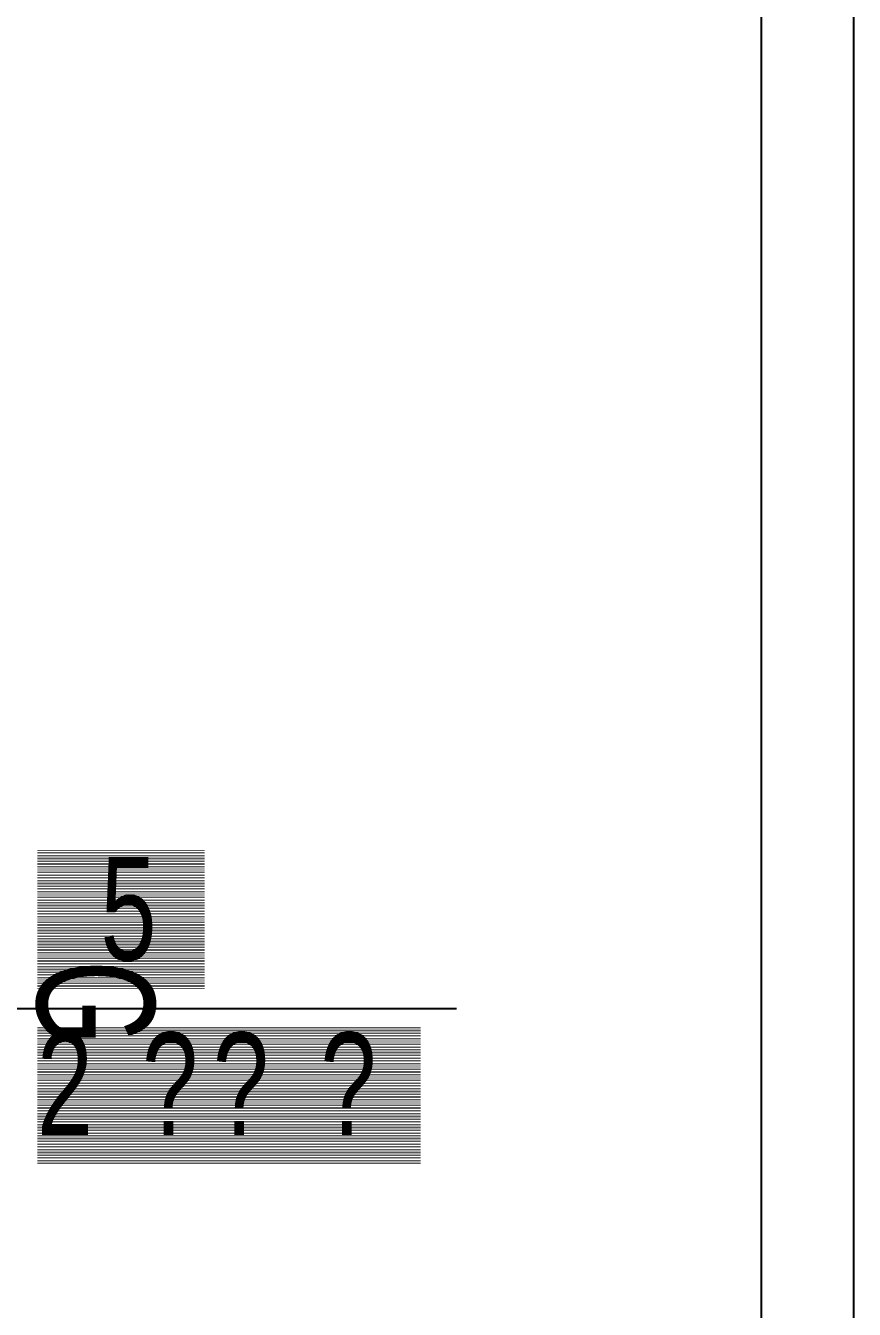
# Model space of a CAD drawing. Extents: x 0 to 74, y -1 to 105.
# Drawn here: x 58.36 to 74.21, y 55.02 to 79.57 of the extents above; entities that cross this region are included whole.
import ezdxf

# ---------------------------------------------------------------- set-up
doc = ezdxf.new("R2010")
doc.units = 0
doc.header["$MEASUREMENT"] = 0
doc.linetypes.add('atContinuous2', pattern=[0])
doc.layers.add('at_Entity', color=7, linetype='Continuous')
doc.layers.add('at_Text', color=7, linetype='Continuous')
doc.styles.get("Standard").update_dxf_attribs({"font": 'txt', "height": 1})
doc.styles.add('Style1', font='arial.ttf', dxfattribs={"height": 0.2})
doc.styles.add('Style3', font='', dxfattribs={"height": 0.2})
doc.styles.get('Style3').set_extended_font_data('Arial')

msp = doc.modelspace()

# ---------------------------------------------------------------- linework, layer by layer
at = {"layer": 'at_Entity', "color": 0, "linetype": 'atContinuous2'}
for p, q in [((74.197, 0.06), (74.197, 104.971)), ((72.433, 1.824), (72.433, 103.206)), ((66.601, 60.769), (57.868, 60.769)), ((66.601, 60.769), (57.868, 60.769))]:
    msp.add_line(p, q, dxfattribs=at)
at = {"layer": 'at_Entity', "color": 0}
for points in [[(74.197, 104.971, 0.0211, 0.0211, 0), (74.197, 0.06, 0.0211, 0.0211, 0)], [(72.433, 103.206, 0.0211, 0.0211, 0), (72.433, 1.824, 0.0211, 0.0211, 0)], [(57.868, 60.769, 0.0211, 0.0211, 0), (66.601, 60.769, 0.0211, 0.0211, 0)], [(57.868, 60.769, 0.0211, 0.0211, 0), (66.601, 60.769, 0.0211, 0.0211, 0)]]:
    msp.add_lwpolyline(points, format="xyseb", dxfattribs=at)
at = {"layer": 'at_Entity', "color": 7}
for points in [[(58.586, 63.79, 0.0116, 0.0116, 0), (61.786, 63.79, 0.0116, 0.0116, 0)], [(58.586, 63.76, 0.0116, 0.0116, 0), (61.786, 63.76, 0.0116, 0.0116, 0)], [(58.586, 63.73, 0.0116, 0.0116, 0), (61.786, 63.73, 0.0116, 0.0116, 0)], [(58.586, 63.7, 0.0116, 0.0116, 0), (61.786, 63.7, 0.0116, 0.0116, 0)], [(58.586, 63.67, 0.0116, 0.0116, 0), (61.786, 63.67, 0.0116, 0.0116, 0)], [(58.586, 63.64, 0.0116, 0.0116, 0), (61.786, 63.64, 0.0116, 0.0116, 0)], [(58.586, 63.61, 0.0116, 0.0116, 0), (61.786, 63.61, 0.0116, 0.0116, 0)], [(58.586, 63.58, 0.0116, 0.0116, 0), (61.786, 63.58, 0.0116, 0.0116, 0)], [(58.586, 63.551, 0.0116, 0.0116, 0), (61.786, 63.551, 0.0116, 0.0116, 0)], [(58.586, 63.521, 0.0116, 0.0116, 0), (61.786, 63.521, 0.0116, 0.0116, 0)], [(58.586, 63.491, 0.0116, 0.0116, 0), (61.786, 63.491, 0.0116, 0.0116, 0)], [(58.586, 63.461, 0.0116, 0.0116, 0), (61.786, 63.461, 0.0116, 0.0116, 0)], [(58.586, 63.431, 0.0116, 0.0116, 0), (61.786, 63.431, 0.0116, 0.0116, 0)], [(58.586, 63.401, 0.0116, 0.0116, 0), (61.786, 63.401, 0.0116, 0.0116, 0)], [(58.586, 63.371, 0.0116, 0.0116, 0), (61.786, 63.371, 0.0116, 0.0116, 0)], [(58.586, 63.341, 0.0116, 0.0116, 0), (61.786, 63.341, 0.0116, 0.0116, 0)], [(58.586, 63.311, 0.0116, 0.0116, 0), (61.786, 63.311, 0.0116, 0.0116, 0)], [(58.586, 63.281, 0.0116, 0.0116, 0), (61.786, 63.281, 0.0116, 0.0116, 0)], [(58.586, 63.252, 0.0116, 0.0116, 0), (61.786, 63.252, 0.0116, 0.0116, 0)], [(58.586, 63.222, 0.0116, 0.0116, 0), (61.786, 63.222, 0.0116, 0.0116, 0)], [(58.586, 63.192, 0.0116, 0.0116, 0), (61.786, 63.192, 0.0116, 0.0116, 0)], [(58.586, 63.162, 0.0116, 0.0116, 0), (61.786, 63.162, 0.0116, 0.0116, 0)], [(58.586, 63.132, 0.0116, 0.0116, 0), (61.786, 63.132, 0.0116, 0.0116, 0)], [(58.586, 63.102, 0.0116, 0.0116, 0), (61.786, 63.102, 0.0116, 0.0116, 0)], [(58.586, 63.072, 0.0116, 0.0116, 0), (61.786, 63.072, 0.0116, 0.0116, 0)], [(58.586, 63.042, 0.0116, 0.0116, 0), (61.786, 63.042, 0.0116, 0.0116, 0)], [(58.586, 63.012, 0.0116, 0.0116, 0), (61.786, 63.012, 0.0116, 0.0116, 0)], [(58.586, 62.982, 0.0116, 0.0116, 0), (61.786, 62.982, 0.0116, 0.0116, 0)], [(58.586, 62.952, 0.0116, 0.0116, 0), (61.786, 62.952, 0.0116, 0.0116, 0)], [(58.586, 62.923, 0.0116, 0.0116, 0), (61.786, 62.923, 0.0116, 0.0116, 0)], [(58.586, 62.893, 0.0116, 0.0116, 0), (61.786, 62.893, 0.0116, 0.0116, 0)], [(58.586, 62.863, 0.0116, 0.0116, 0), (61.786, 62.863, 0.0116, 0.0116, 0)], [(58.586, 62.833, 0.0116, 0.0116, 0), (61.786, 62.833, 0.0116, 0.0116, 0)], [(58.586, 62.803, 0.0116, 0.0116, 0), (61.786, 62.803, 0.0116, 0.0116, 0)], [(58.586, 62.773, 0.0116, 0.0116, 0), (61.786, 62.773, 0.0116, 0.0116, 0)], [(58.586, 62.743, 0.0116, 0.0116, 0), (61.786, 62.743, 0.0116, 0.0116, 0)], [(58.586, 62.713, 0.0116, 0.0116, 0), (61.786, 62.713, 0.0116, 0.0116, 0)], [(58.586, 62.683, 0.0116, 0.0116, 0), (61.786, 62.683, 0.0116, 0.0116, 0)], [(58.586, 62.653, 0.0116, 0.0116, 0), (61.786, 62.653, 0.0116, 0.0116, 0)], [(58.586, 62.623, 0.0116, 0.0116, 0), (61.786, 62.623, 0.0116, 0.0116, 0)], [(58.586, 62.594, 0.0116, 0.0116, 0), (61.786, 62.594, 0.0116, 0.0116, 0)], [(58.586, 62.564, 0.0116, 0.0116, 0), (61.786, 62.564, 0.0116, 0.0116, 0)], [(58.586, 62.534, 0.0116, 0.0116, 0), (61.786, 62.534, 0.0116, 0.0116, 0)], [(58.586, 62.504, 0.0116, 0.0116, 0), (61.786, 62.504, 0.0116, 0.0116, 0)], [(58.586, 62.474, 0.0116, 0.0116, 0), (61.786, 62.474, 0.0116, 0.0116, 0)], [(58.586, 62.444, 0.0116, 0.0116, 0), (61.786, 62.444, 0.0116, 0.0116, 0)], [(58.586, 62.414, 0.0116, 0.0116, 0), (61.786, 62.414, 0.0116, 0.0116, 0)], [(58.586, 62.384, 0.0116, 0.0116, 0), (61.786, 62.384, 0.0116, 0.0116, 0)], [(58.586, 62.354, 0.0116, 0.0116, 0), (61.786, 62.354, 0.0116, 0.0116, 0)], [(58.586, 62.324, 0.0116, 0.0116, 0), (61.786, 62.324, 0.0116, 0.0116, 0)], [(58.586, 62.295, 0.0116, 0.0116, 0), (61.786, 62.295, 0.0116, 0.0116, 0)], [(58.586, 62.265, 0.0116, 0.0116, 0), (61.786, 62.265, 0.0116, 0.0116, 0)], [(58.586, 62.235, 0.0116, 0.0116, 0), (61.786, 62.235, 0.0116, 0.0116, 0)], [(58.586, 62.205, 0.0116, 0.0116, 0), (61.786, 62.205, 0.0116, 0.0116, 0)], [(58.586, 62.175, 0.0116, 0.0116, 0), (61.786, 62.175, 0.0116, 0.0116, 0)], [(58.586, 62.145, 0.0116, 0.0116, 0), (61.786, 62.145, 0.0116, 0.0116, 0)], [(58.586, 62.115, 0.0116, 0.0116, 0), (61.786, 62.115, 0.0116, 0.0116, 0)], [(58.586, 62.085, 0.0116, 0.0116, 0), (61.786, 62.085, 0.0116, 0.0116, 0)], [(58.586, 62.055, 0.0116, 0.0116, 0), (61.786, 62.055, 0.0116, 0.0116, 0)], [(58.586, 62.025, 0.0116, 0.0116, 0), (61.786, 62.025, 0.0116, 0.0116, 0)], [(58.586, 61.995, 0.0116, 0.0116, 0), (61.786, 61.995, 0.0116, 0.0116, 0)], [(58.586, 61.966, 0.0116, 0.0116, 0), (61.786, 61.966, 0.0116, 0.0116, 0)], [(58.586, 61.936, 0.0116, 0.0116, 0), (61.786, 61.936, 0.0116, 0.0116, 0)], [(58.586, 61.906, 0.0116, 0.0116, 0), (61.786, 61.906, 0.0116, 0.0116, 0)], [(58.586, 61.876, 0.0116, 0.0116, 0), (61.786, 61.876, 0.0116, 0.0116, 0)], [(58.586, 61.846, 0.0116, 0.0116, 0), (61.786, 61.846, 0.0116, 0.0116, 0)], [(58.586, 61.816, 0.0116, 0.0116, 0), (61.786, 61.816, 0.0116, 0.0116, 0)], [(58.586, 61.786, 0.0116, 0.0116, 0), (61.786, 61.786, 0.0116, 0.0116, 0)], [(58.586, 61.756, 0.0116, 0.0116, 0), (61.786, 61.756, 0.0116, 0.0116, 0)], [(58.586, 61.726, 0.0116, 0.0116, 0), (61.786, 61.726, 0.0116, 0.0116, 0)], [(58.586, 61.696, 0.0116, 0.0116, 0), (61.786, 61.696, 0.0116, 0.0116, 0)], [(58.586, 61.666, 0.0116, 0.0116, 0), (61.786, 61.666, 0.0116, 0.0116, 0)], [(58.586, 61.637, 0.0116, 0.0116, 0), (61.786, 61.637, 0.0116, 0.0116, 0)], [(58.586, 61.607, 0.0116, 0.0116, 0), (61.786, 61.607, 0.0116, 0.0116, 0)], [(58.586, 61.577, 0.0116, 0.0116, 0), (61.786, 61.577, 0.0116, 0.0116, 0)], [(58.586, 61.547, 0.0116, 0.0116, 0), (61.786, 61.547, 0.0116, 0.0116, 0)], [(58.586, 61.517, 0.0116, 0.0116, 0), (61.786, 61.517, 0.0116, 0.0116, 0)], [(58.586, 61.487, 0.0116, 0.0116, 0), (61.786, 61.487, 0.0116, 0.0116, 0)], [(58.586, 61.457, 0.0116, 0.0116, 0), (61.786, 61.457, 0.0116, 0.0116, 0)], [(58.586, 61.427, 0.0116, 0.0116, 0), (61.786, 61.427, 0.0116, 0.0116, 0)], [(58.586, 61.397, 0.0116, 0.0116, 0), (61.786, 61.397, 0.0116, 0.0116, 0)], [(58.586, 61.367, 0.0116, 0.0116, 0), (61.786, 61.367, 0.0116, 0.0116, 0)], [(58.586, 61.338, 0.0116, 0.0116, 0), (61.786, 61.338, 0.0116, 0.0116, 0)], [(58.586, 61.308, 0.0116, 0.0116, 0), (61.786, 61.308, 0.0116, 0.0116, 0)], [(58.586, 61.278, 0.0116, 0.0116, 0), (61.786, 61.278, 0.0116, 0.0116, 0)], [(58.586, 61.248, 0.0116, 0.0116, 0), (61.786, 61.248, 0.0116, 0.0116, 0)], [(58.586, 61.218, 0.0116, 0.0116, 0), (61.786, 61.218, 0.0116, 0.0116, 0)], [(58.586, 61.188, 0.0116, 0.0116, 0), (61.786, 61.188, 0.0116, 0.0116, 0)], [(58.586, 61.158, 0.0116, 0.0116, 0), (61.786, 61.158, 0.0116, 0.0116, 0)], [(58.586, 60.41, 0.0116, 0.0116, 0), (65.913, 60.41, 0.0116, 0.0116, 0)], [(58.586, 60.381, 0.0116, 0.0116, 0), (65.913, 60.381, 0.0116, 0.0116, 0)], [(58.586, 60.351, 0.0116, 0.0116, 0), (65.913, 60.351, 0.0116, 0.0116, 0)], [(58.586, 60.321, 0.0116, 0.0116, 0), (65.913, 60.321, 0.0116, 0.0116, 0)], [(58.586, 60.291, 0.0116, 0.0116, 0), (65.913, 60.291, 0.0116, 0.0116, 0)], [(58.586, 60.261, 0.0116, 0.0116, 0), (65.913, 60.261, 0.0116, 0.0116, 0)], [(58.586, 60.231, 0.0116, 0.0116, 0), (65.913, 60.231, 0.0116, 0.0116, 0)], [(58.586, 60.201, 0.0116, 0.0116, 0), (65.913, 60.201, 0.0116, 0.0116, 0)], [(58.586, 60.171, 0.0116, 0.0116, 0), (65.913, 60.171, 0.0116, 0.0116, 0)], [(58.586, 60.141, 0.0116, 0.0116, 0), (65.913, 60.141, 0.0116, 0.0116, 0)], [(58.586, 60.111, 0.0116, 0.0116, 0), (65.913, 60.111, 0.0116, 0.0116, 0)], [(58.586, 60.081, 0.0116, 0.0116, 0), (65.913, 60.081, 0.0116, 0.0116, 0)], [(58.586, 60.052, 0.0116, 0.0116, 0), (65.913, 60.052, 0.0116, 0.0116, 0)], [(58.586, 60.022, 0.0116, 0.0116, 0), (65.913, 60.022, 0.0116, 0.0116, 0)], [(58.586, 59.992, 0.0116, 0.0116, 0), (65.913, 59.992, 0.0116, 0.0116, 0)], [(58.586, 59.962, 0.0116, 0.0116, 0), (65.913, 59.962, 0.0116, 0.0116, 0)], [(58.586, 59.932, 0.0116, 0.0116, 0), (65.913, 59.932, 0.0116, 0.0116, 0)], [(58.586, 59.902, 0.0116, 0.0116, 0), (65.913, 59.902, 0.0116, 0.0116, 0)], [(58.586, 59.872, 0.0116, 0.0116, 0), (65.913, 59.872, 0.0116, 0.0116, 0)], [(58.586, 59.842, 0.0116, 0.0116, 0), (65.913, 59.842, 0.0116, 0.0116, 0)], [(58.586, 59.812, 0.0116, 0.0116, 0), (65.913, 59.812, 0.0116, 0.0116, 0)], [(58.586, 59.782, 0.0116, 0.0116, 0), (65.913, 59.782, 0.0116, 0.0116, 0)], [(58.586, 59.753, 0.0116, 0.0116, 0), (65.913, 59.753, 0.0116, 0.0116, 0)], [(58.586, 59.723, 0.0116, 0.0116, 0), (65.913, 59.723, 0.0116, 0.0116, 0)], [(58.586, 59.693, 0.0116, 0.0116, 0), (65.913, 59.693, 0.0116, 0.0116, 0)], [(58.586, 59.663, 0.0116, 0.0116, 0), (65.913, 59.663, 0.0116, 0.0116, 0)], [(58.586, 59.633, 0.0116, 0.0116, 0), (65.913, 59.633, 0.0116, 0.0116, 0)], [(58.586, 59.603, 0.0116, 0.0116, 0), (65.913, 59.603, 0.0116, 0.0116, 0)], [(58.586, 59.573, 0.0116, 0.0116, 0), (65.913, 59.573, 0.0116, 0.0116, 0)], [(58.586, 59.543, 0.0116, 0.0116, 0), (65.913, 59.543, 0.0116, 0.0116, 0)], [(58.586, 59.513, 0.0116, 0.0116, 0), (65.913, 59.513, 0.0116, 0.0116, 0)], [(58.586, 59.483, 0.0116, 0.0116, 0), (65.913, 59.483, 0.0116, 0.0116, 0)], [(58.586, 59.453, 0.0116, 0.0116, 0), (65.913, 59.453, 0.0116, 0.0116, 0)], [(58.586, 59.424, 0.0116, 0.0116, 0), (65.913, 59.424, 0.0116, 0.0116, 0)], [(58.586, 59.394, 0.0116, 0.0116, 0), (65.913, 59.394, 0.0116, 0.0116, 0)], [(58.586, 59.364, 0.0116, 0.0116, 0), (65.913, 59.364, 0.0116, 0.0116, 0)], [(58.586, 59.334, 0.0116, 0.0116, 0), (65.913, 59.334, 0.0116, 0.0116, 0)], [(58.586, 59.304, 0.0116, 0.0116, 0), (65.913, 59.304, 0.0116, 0.0116, 0)], [(58.586, 59.274, 0.0116, 0.0116, 0), (65.913, 59.274, 0.0116, 0.0116, 0)], [(58.586, 59.244, 0.0116, 0.0116, 0), (65.913, 59.244, 0.0116, 0.0116, 0)], [(58.586, 59.214, 0.0116, 0.0116, 0), (65.913, 59.214, 0.0116, 0.0116, 0)], [(58.586, 59.184, 0.0116, 0.0116, 0), (65.913, 59.184, 0.0116, 0.0116, 0)], [(58.586, 59.154, 0.0116, 0.0116, 0), (65.913, 59.154, 0.0116, 0.0116, 0)], [(58.586, 59.124, 0.0116, 0.0116, 0), (65.913, 59.124, 0.0116, 0.0116, 0)], [(58.586, 59.095, 0.0116, 0.0116, 0), (65.913, 59.095, 0.0116, 0.0116, 0)], [(58.586, 59.065, 0.0116, 0.0116, 0), (65.913, 59.065, 0.0116, 0.0116, 0)], [(58.586, 59.035, 0.0116, 0.0116, 0), (65.913, 59.035, 0.0116, 0.0116, 0)], [(58.586, 59.005, 0.0116, 0.0116, 0), (65.913, 59.005, 0.0116, 0.0116, 0)], [(58.586, 58.975, 0.0116, 0.0116, 0), (65.913, 58.975, 0.0116, 0.0116, 0)], [(58.586, 58.945, 0.0116, 0.0116, 0), (65.913, 58.945, 0.0116, 0.0116, 0)], [(58.586, 58.915, 0.0116, 0.0116, 0), (65.913, 58.915, 0.0116, 0.0116, 0)], [(58.586, 58.885, 0.0116, 0.0116, 0), (65.913, 58.885, 0.0116, 0.0116, 0)], [(58.586, 58.855, 0.0116, 0.0116, 0), (65.913, 58.855, 0.0116, 0.0116, 0)], [(58.586, 58.825, 0.0116, 0.0116, 0), (65.913, 58.825, 0.0116, 0.0116, 0)], [(58.586, 58.796, 0.0116, 0.0116, 0), (65.913, 58.796, 0.0116, 0.0116, 0)], [(58.586, 58.766, 0.0116, 0.0116, 0), (65.913, 58.766, 0.0116, 0.0116, 0)], [(58.586, 58.736, 0.0116, 0.0116, 0), (65.913, 58.736, 0.0116, 0.0116, 0)], [(58.586, 58.706, 0.0116, 0.0116, 0), (65.913, 58.706, 0.0116, 0.0116, 0)], [(58.586, 58.676, 0.0116, 0.0116, 0), (65.913, 58.676, 0.0116, 0.0116, 0)], [(58.586, 58.646, 0.0116, 0.0116, 0), (65.913, 58.646, 0.0116, 0.0116, 0)], [(58.586, 58.616, 0.0116, 0.0116, 0), (65.913, 58.616, 0.0116, 0.0116, 0)], [(58.586, 58.586, 0.0116, 0.0116, 0), (65.913, 58.586, 0.0116, 0.0116, 0)], [(58.586, 58.556, 0.0116, 0.0116, 0), (65.913, 58.556, 0.0116, 0.0116, 0)], [(58.586, 58.526, 0.0116, 0.0116, 0), (65.913, 58.526, 0.0116, 0.0116, 0)], [(58.586, 58.496, 0.0116, 0.0116, 0), (65.913, 58.496, 0.0116, 0.0116, 0)], [(58.586, 58.467, 0.0116, 0.0116, 0), (65.913, 58.467, 0.0116, 0.0116, 0)], [(58.586, 58.437, 0.0116, 0.0116, 0), (65.913, 58.437, 0.0116, 0.0116, 0)], [(58.586, 58.407, 0.0116, 0.0116, 0), (65.913, 58.407, 0.0116, 0.0116, 0)], [(58.586, 58.377, 0.0116, 0.0116, 0), (65.913, 58.377, 0.0116, 0.0116, 0)], [(58.586, 58.347, 0.0116, 0.0116, 0), (65.913, 58.347, 0.0116, 0.0116, 0)], [(58.586, 58.317, 0.0116, 0.0116, 0), (65.913, 58.317, 0.0116, 0.0116, 0)], [(58.586, 58.287, 0.0116, 0.0116, 0), (65.913, 58.287, 0.0116, 0.0116, 0)], [(58.586, 58.257, 0.0116, 0.0116, 0), (65.913, 58.257, 0.0116, 0.0116, 0)], [(58.586, 58.227, 0.0116, 0.0116, 0), (65.913, 58.227, 0.0116, 0.0116, 0)], [(58.586, 58.197, 0.0116, 0.0116, 0), (65.913, 58.197, 0.0116, 0.0116, 0)], [(58.586, 58.167, 0.0116, 0.0116, 0), (65.913, 58.167, 0.0116, 0.0116, 0)], [(58.586, 58.138, 0.0116, 0.0116, 0), (65.913, 58.138, 0.0116, 0.0116, 0)], [(58.586, 58.108, 0.0116, 0.0116, 0), (65.913, 58.108, 0.0116, 0.0116, 0)], [(58.586, 58.078, 0.0116, 0.0116, 0), (65.913, 58.078, 0.0116, 0.0116, 0)], [(58.586, 58.048, 0.0116, 0.0116, 0), (65.913, 58.048, 0.0116, 0.0116, 0)], [(58.586, 58.018, 0.0116, 0.0116, 0), (65.913, 58.018, 0.0116, 0.0116, 0)], [(58.586, 57.988, 0.0116, 0.0116, 0), (65.913, 57.988, 0.0116, 0.0116, 0)], [(58.586, 57.958, 0.0116, 0.0116, 0), (65.913, 57.958, 0.0116, 0.0116, 0)], [(58.586, 57.928, 0.0116, 0.0116, 0), (65.913, 57.928, 0.0116, 0.0116, 0)], [(58.586, 57.898, 0.0116, 0.0116, 0), (65.913, 57.898, 0.0116, 0.0116, 0)], [(58.586, 57.868, 0.0116, 0.0116, 0), (65.913, 57.868, 0.0116, 0.0116, 0)], [(58.586, 57.839, 0.0116, 0.0116, 0), (65.913, 57.839, 0.0116, 0.0116, 0)], [(58.586, 57.809, 0.0116, 0.0116, 0), (65.913, 57.809, 0.0116, 0.0116, 0)]]:
    msp.add_lwpolyline(points, format="xyseb", dxfattribs=at)

# ---------------------------------------------------------------- texts
at = {"layer": 'at_Text', "color": 0, "width": 0.7}
for s, style, p in [('5', 'Style1', (59.791, 61.697)), ('2', 'Style1', (58.576, 58.34)), ('?', 'Style3', (60.585, 58.34)), ('?', 'Style3', (61.94, 58.34)), ('?', 'Style3', (63.996, 58.34))]:
    msp.add_text(s, height=1.974, dxfattribs=dict(at, style=style)).set_placement(p)
msp.add_text('G', height=2.251, rotation=269.9994, dxfattribs=at).set_placement((58.576, 61.697))

doc.saveas('drawing.dxf')
